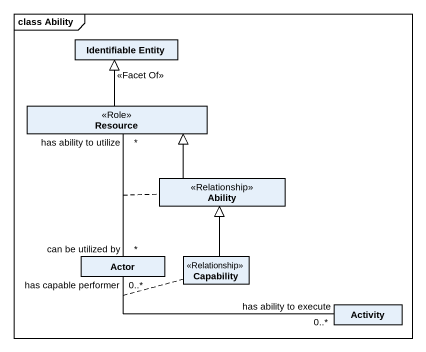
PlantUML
@startuml
mainframe class Ability
hide circle
hide empty members
class "Identifiable Entity" as Identifiable_Entity
class Resource <<Role>>
class Ability <<Relationship>>
class "Actor" as Actor_
class Capability <<Relationship>>
class Activity
Resource -up-|> Identifiable_Entity : <<Facet Of>>
Resource "has ability to utilize\n*" -- "can be utilized by\n*" Actor_
(Resource, Actor_) .. Ability
Ability -up-|> Resource
Actor_ "has capable performer\n0..*" -right- "has ability to execute\n0..*" Activity
(Actor_, Activity) .. Capability
Capability -up-|> Ability
@enduml
